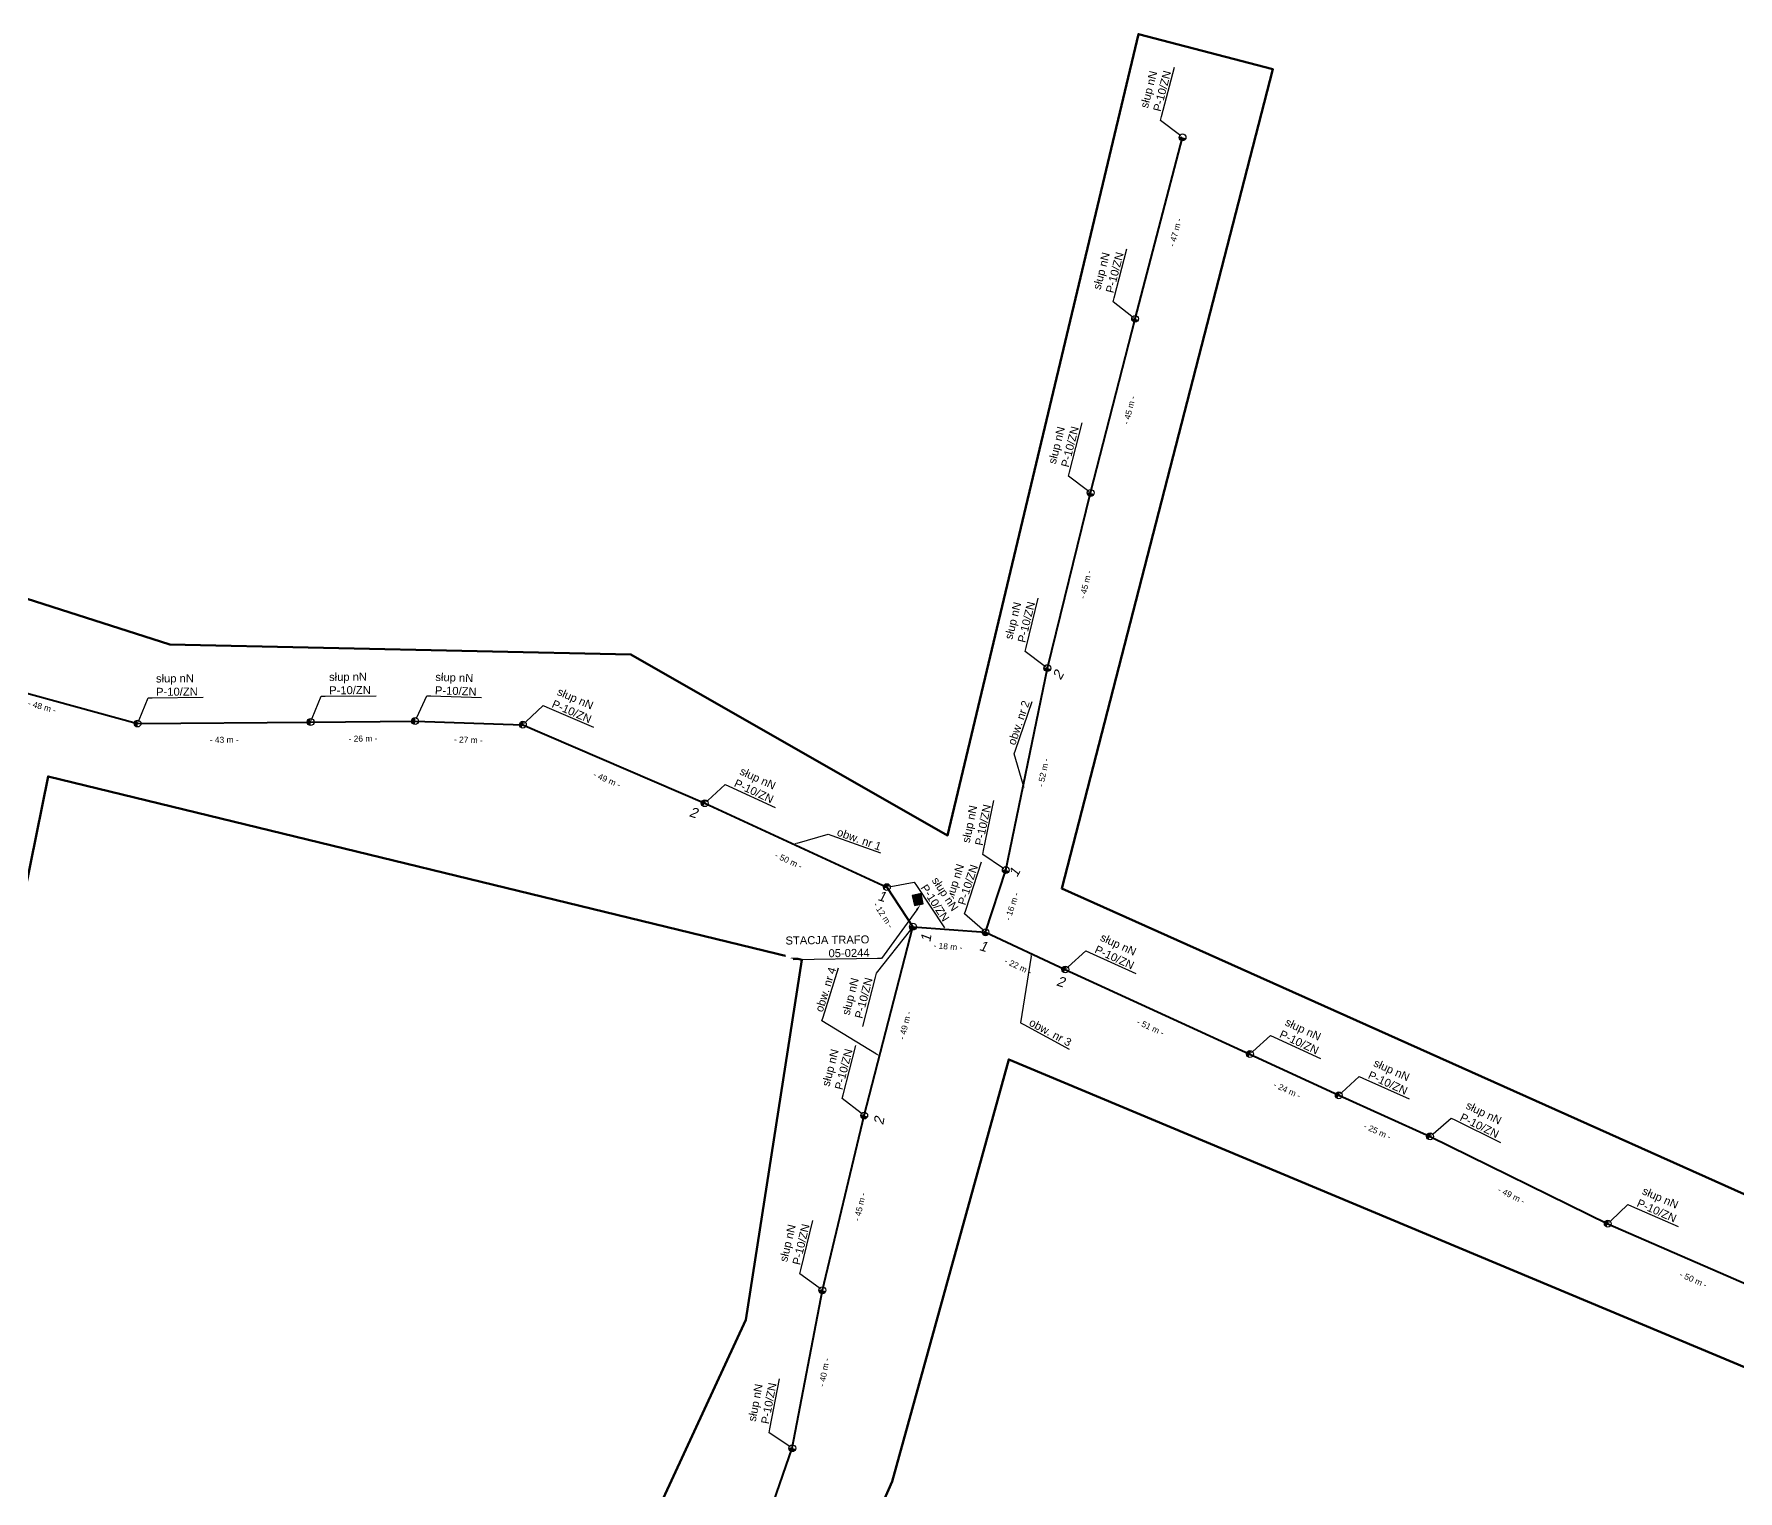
# Model space of a CAD drawing. Header units: metres. Extents: x 7531723 to 15066081, y 5784574 to 11569750.
# Drawn here: x 7534094.7 to 7534520.4, y 5785041.6 to 5785405.7 of the extents above; entities that cross this region are included whole.
import ezdxf
from ezdxf import colors
from ezdxf.entities.mleader import LeaderData, LeaderLine
from ezdxf.math import Vec2, Vec3

# ---------------------------------------------------------------- set-up
doc = ezdxf.new("R2010")
doc.units = ezdxf.units.M
for name, color, linetype, lineweight in [('!tele', 30, 'Continuous', 40), ('!trafo', 6, 'Continuous', 50), ('_MM LINIA Sn', 40, 'Continuous', 30), ('_numery', 7, 'Continuous', 40)]:
    doc.layers.add(name, color=color, linetype=linetype, lineweight=lineweight)
for name, color, linetype in [('!wymiary', 7, 'Continuous'), ('_MM opisy', 7, 'Continuous'), ('_MM slupy', 5, 'Continuous'), ('_mm trafo', 3, 'Continuous')]:
    doc.layers.add(name, color=color, linetype=linetype)
doc.layers.add('_arkusze model', color=7, linetype='Continuous', lineweight=50, plot=False)
doc.layers.get('0').off()
doc.styles.get("Standard").update_dxf_attribs({"font": 'arial.ttf'})
doc.dimstyles.new('opis linie', dxfattribs={"dimtxt": 1.5, "dimasz": 0.18, "dimexe": 0.18, "dimexo": 0.0625, "dimgap": 2.5, "dimtad": 4, "dimdec": 0, "dimzin": 0, "dimdsep": 46, "dimtxsty": 'Standard', "dimcen": 0.09, "dimse1": 1, "dimse2": 1, "dimsd1": 1, "dimsd2": 1, "dimclrt": 256, "dimadec": 0, "dimazin": 0, "dimtfac": 1, "dimtdec": 0, "dimtofl": 0, "dimtmove": 0, "dimatfit": 3, "dimfxl": 1, "dimtfill": 1, "dimtolj": 1, "dimtzin": 0, "dimarcsym": 0})

# ---------------------------------------------------------------- blocks, each defined once
blk = doc.blocks.new('trafo')
at = {"layer": '_mm trafo'}
h = blk.add_hatch(color=256, dxfattribs=at)
h.dxf.hatch_style = 1
h.paths.add_polyline_path([(-1.15, 1.02), (-0.52, -1.51), (1.64, -0.96), (1.01, 1.59)])
at = {"layer": '_MM LINIA Sn', "color": 2, "lineweight": 60}
for p, q in [((0.58, 0.02), (-0.43, 0.9)), ((-0.32, -0.23), (0.58, 0.02)), ((0.58, -0.92), (-0.32, -0.23)), ((0.55, -0.72), (0.41, -0.9)), ((0.41, -0.9), (0.58, -0.92)), ((0.58, -0.92), (0.55, -0.72))]:
    blk.add_line(p, q, dxfattribs=at)
at = {"layer": '_mm trafo', "flags": 128}
blk.add_lwpolyline([(-0.52, -1.52), (1.64, -0.96), (0.98, 1.58), (-1.17, 0.99), (-0.52, -1.52)], close=True, dxfattribs=at)
blk = doc.blocks.new('ZN')
at = {"layer": '_MM slupy', "transparency": 33554687}
h = blk.add_hatch(color=256, dxfattribs=at)
h.dxf.hatch_style = 1
h.paths.add_polyline_path([(0, -0.86), (0, 0.86, 1)])
at = {"layer": '_MM slupy'}
blk.add_circle((0, 0), 0.857, dxfattribs=at)
blk = doc.blocks.new('*D13')
at = {"layer": 'Defpoints', "color": 0}
for p in [(7534337.5, 5785196.76), (7534338.45, 5785196.45), (7534332.43, 5785181.24)]:
    blk.add_point(p, dxfattribs=at)
at = {"layer": '!wymiary', "insert": (7534339.02, 5785187.67), "char_height": 1.5, "attachment_point": 5, "rotation": 71.9001, "bg_fill": 3, "box_fill_scale": 1.1, "bg_fill_color": 9, "bg_fill_true_color": 13158600, "bg_fill_transparency": 0}
blk.add_mtext('\\A1;- 16 m -', dxfattribs=at)
blk = doc.blocks.new('*D14')
at = {"layer": 'Defpoints', "color": 0}
for p in [(7534347.9, 5785247.25), (7534348.88, 5785247.05), (7534337.5, 5785196.76)]:
    blk.add_point(p, dxfattribs=at)
at = {"layer": '!wymiary', "insert": (7534346.88, 5785221.14), "char_height": 1.5, "attachment_point": 5, "rotation": 78.3609, "bg_fill": 3, "box_fill_scale": 1.1, "bg_fill_color": 9, "bg_fill_true_color": 13158600, "bg_fill_transparency": 0}
blk.add_mtext('\\A1;- 52 m -', dxfattribs=at)
blk = doc.blocks.new('*D15')
at = {"layer": 'Defpoints', "color": 0}
for p in [(7534358.69, 5785291.02), (7534359.66, 5785290.78), (7534347.9, 5785247.25)]:
    blk.add_point(p, dxfattribs=at)
at = {"layer": '!wymiary', "insert": (7534357.43, 5785268.11), "char_height": 1.5, "attachment_point": 5, "rotation": 76.1518, "bg_fill": 3, "box_fill_scale": 1.1, "bg_fill_color": 9, "bg_fill_true_color": 13158600, "bg_fill_transparency": 0}
blk.add_mtext('\\A1;- 45 m -', dxfattribs=at)
blk = doc.blocks.new('*D16')
at = {"layer": 'Defpoints', "color": 0}
for p in [(7534369.82, 5785334.53), (7534370.79, 5785334.28), (7534358.69, 5785291.02)]:
    blk.add_point(p, dxfattribs=at)
at = {"layer": '!wymiary', "insert": (7534368.38, 5785311.72), "char_height": 1.5, "attachment_point": 5, "rotation": 75.6534, "bg_fill": 3, "box_fill_scale": 1.1, "bg_fill_color": 9, "bg_fill_true_color": 13158600, "bg_fill_transparency": 0}
blk.add_mtext('\\A1;- 45 m -', dxfattribs=at)
blk = doc.blocks.new('*D17')
at = {"layer": 'Defpoints', "color": 0}
for p in [(7534381.67, 5785379.88), (7534382.64, 5785379.62), (7534369.82, 5785334.53)]:
    blk.add_point(p, dxfattribs=at)
at = {"layer": '!wymiary', "insert": (7534379.86, 5785356.13), "char_height": 1.5, "attachment_point": 5, "rotation": 75.3468, "bg_fill": 3, "box_fill_scale": 1.1, "bg_fill_color": 9, "bg_fill_true_color": 13158600, "bg_fill_transparency": 0}
blk.add_mtext('\\A1;- 47 m -', dxfattribs=at)
blk = doc.blocks.new('*D24')
at = {"layer": 'Defpoints', "color": 0}
for p in [(7534284.14, 5785052.31), (7534285.09, 5785051.98), (7534269.38, 5785009.66)]:
    blk.add_point(p, dxfattribs=at)
at = {"layer": '!wymiary', "insert": (7534280.79, 5785029.59), "char_height": 1.5, "attachment_point": 5, "rotation": 70.909, "bg_fill": 3, "box_fill_scale": 1.1, "bg_fill_color": 9, "bg_fill_true_color": 13158600, "bg_fill_transparency": 0}
blk.add_mtext('\\A1;- 45 m -', dxfattribs=at)
blk = doc.blocks.new('*D25')
at = {"layer": 'Defpoints', "color": 0}
for p in [(7534291.67, 5785091.77), (7534292.65, 5785091.58), (7534284.14, 5785052.31)]:
    blk.add_point(p, dxfattribs=at)
at = {"layer": '!wymiary', "insert": (7534292.1, 5785071.24), "char_height": 1.5, "attachment_point": 5, "rotation": 79.1964, "bg_fill": 3, "box_fill_scale": 1.1, "bg_fill_color": 9, "bg_fill_true_color": 13158600, "bg_fill_transparency": 0}
blk.add_mtext('\\A1;- 40 m -', dxfattribs=at)
blk = doc.blocks.new('*D26')
at = {"layer": 'Defpoints', "color": 0}
for p in [(7534302.12, 5785135.44), (7534303.09, 5785135.21), (7534291.67, 5785091.77)]:
    blk.add_point(p, dxfattribs=at)
at = {"layer": '!wymiary', "insert": (7534301.04, 5785112.61), "char_height": 1.5, "attachment_point": 5, "rotation": 76.5425, "bg_fill": 3, "box_fill_scale": 1.1, "bg_fill_color": 9, "bg_fill_true_color": 13158600, "bg_fill_transparency": 0}
blk.add_mtext('\\A1;- 45 m -', dxfattribs=at)
blk = doc.blocks.new('*D27')
at = {"layer": 'Defpoints', "color": 0}
for p in [(7534314.31, 5785182.63), (7534315.28, 5785182.38), (7534302.12, 5785135.44)]:
    blk.add_point(p, dxfattribs=at)
at = {"layer": '!wymiary', "insert": (7534312.35, 5785157.97), "char_height": 1.5, "attachment_point": 5, "rotation": 75.5161, "bg_fill": 3, "box_fill_scale": 1.1, "bg_fill_color": 9, "bg_fill_true_color": 13158600, "bg_fill_transparency": 0}
blk.add_mtext('\\A1;- 49 m -', dxfattribs=at)
blk = doc.blocks.new('*D44')
at = {"layer": 'Defpoints', "color": 0}
for p in [(7534073.99, 5785246.16), (7534120.54, 5785233.4), (7534120.81, 5785234.37)]:
    blk.add_point(p, dxfattribs=at)
at = {"layer": '!wymiary', "insert": (7534096.67, 5785237.6), "char_height": 1.5, "attachment_point": 5, "rotation": 344.6742, "bg_fill": 3, "box_fill_scale": 1.1, "bg_fill_color": 9, "bg_fill_true_color": 13158600, "bg_fill_transparency": 0}
blk.add_mtext('\\A1;- 48 m -', dxfattribs=at)
blk = doc.blocks.new('*D45')
at = {"layer": 'Defpoints', "color": 0}
for p in [(7534120.54, 5785233.4), (7534163.79, 5785233.78), (7534163.79, 5785232.78)]:
    blk.add_point(p, dxfattribs=at)
at = {"layer": '!wymiary', "insert": (7534142.2, 5785229.33), "char_height": 1.5, "attachment_point": 5, "rotation": 0.5035, "bg_fill": 3, "box_fill_scale": 1.1, "bg_fill_color": 9, "bg_fill_true_color": 13158600, "bg_fill_transparency": 0}
blk.add_mtext('\\A1;- 43 m -', dxfattribs=at)
blk = doc.blocks.new('*D46')
at = {"layer": 'Defpoints', "color": 0}
for p in [(7534163.79, 5785233.78), (7534189.89, 5785234.01), (7534189.9, 5785233.01)]:
    blk.add_point(p, dxfattribs=at)
at = {"layer": '!wymiary', "insert": (7534176.88, 5785229.63), "char_height": 1.5, "attachment_point": 5, "rotation": 0.5069, "bg_fill": 3, "box_fill_scale": 1.1, "bg_fill_color": 9, "bg_fill_true_color": 13158600, "bg_fill_transparency": 0}
blk.add_mtext('\\A1;- 26 m -', dxfattribs=at)
blk = doc.blocks.new('*D47')
at = {"layer": 'Defpoints', "color": 0}
for p in [(7534189.89, 5785234.01), (7534216.79, 5785232.11), (7534216.83, 5785233.11)]:
    blk.add_point(p, dxfattribs=at)
at = {"layer": '!wymiary', "insert": (7534203.22, 5785229.31), "char_height": 1.5, "attachment_point": 5, "rotation": 358.0796, "bg_fill": 3, "box_fill_scale": 1.1, "bg_fill_color": 9, "bg_fill_true_color": 13158600, "bg_fill_transparency": 0}
blk.add_mtext('\\A1;- 27 m -', dxfattribs=at)
blk = doc.blocks.new('*D48')
at = {"layer": 'Defpoints', "color": 0}
for p in [(7534216.83, 5785233.11), (7534261.87, 5785212.57), (7534262.27, 5785213.49)]:
    blk.add_point(p, dxfattribs=at)
at = {"layer": '!wymiary', "insert": (7534237.85, 5785219.39), "char_height": 1.5, "attachment_point": 5, "rotation": 336.65, "bg_fill": 3, "box_fill_scale": 1.1, "bg_fill_color": 9, "bg_fill_true_color": 13158600, "bg_fill_transparency": 0}
blk.add_mtext('\\A1;- 49 m -', dxfattribs=at)
blk = doc.blocks.new('*D49')
at = {"layer": 'Defpoints', "color": 0}
for p in [(7534262.27, 5785213.49), (7534307.79, 5785192.51), (7534307.37, 5785191.6)]:
    blk.add_point(p, dxfattribs=at)
at = {"layer": '!wymiary', "insert": (7534283.24, 5785199.13), "char_height": 1.5, "attachment_point": 5, "rotation": 335.254, "bg_fill": 3, "box_fill_scale": 1.1, "bg_fill_color": 9, "bg_fill_true_color": 13158600, "bg_fill_transparency": 0}
blk.add_mtext('\\A1;- 50 m -', dxfattribs=at)
blk = doc.blocks.new('*D50')
at = {"layer": 'Defpoints', "color": 0}
for p in [(7534307.79, 5785192.51), (7534313.21, 5785181.9), (7534314.31, 5785182.63)]:
    blk.add_point(p, dxfattribs=at)
at = {"layer": '!wymiary', "insert": (7534306.91, 5785185.53), "char_height": 1.5, "attachment_point": 5, "rotation": 303.4216, "bg_fill": 3, "box_fill_scale": 1.1, "bg_fill_color": 9, "bg_fill_true_color": 13158600, "bg_fill_transparency": 0}
blk.add_mtext('\\A1;- 12 m -', dxfattribs=at)
blk = doc.blocks.new('*D51')
at = {"layer": 'Defpoints', "color": 0}
for p in [(7534314.31, 5785182.63), (7534332.35, 5785180.24), (7534332.43, 5785181.24)]:
    blk.add_point(p, dxfattribs=at)
at = {"layer": '!wymiary', "insert": (7534323.04, 5785177.68), "char_height": 1.5, "attachment_point": 5, "rotation": 355.5998, "bg_fill": 3, "box_fill_scale": 1.1, "bg_fill_color": 9, "bg_fill_true_color": 13158600, "bg_fill_transparency": 0}
blk.add_mtext('\\A1;- 18 m -', dxfattribs=at)
blk = doc.blocks.new('*D52')
at = {"layer": 'Defpoints', "color": 0}
for p in [(7534332.43, 5785181.24), (7534352.37, 5785171.93), (7534351.95, 5785171.03)]:
    blk.add_point(p, dxfattribs=at)
at = {"layer": '!wymiary', "insert": (7534340.6, 5785172.73), "char_height": 1.5, "attachment_point": 5, "rotation": 334.9963, "bg_fill": 3, "box_fill_scale": 1.1, "bg_fill_color": 9, "bg_fill_true_color": 13158600, "bg_fill_transparency": 0}
blk.add_mtext('\\A1;- 22 m -', dxfattribs=at)
blk = doc.blocks.new('*D53')
at = {"layer": 'Defpoints', "color": 0}
for p in [(7534352.37, 5785171.93), (7534398.1, 5785149.89), (7534398.51, 5785150.8)]:
    blk.add_point(p, dxfattribs=at)
at = {"layer": '!wymiary', "insert": (7534373.67, 5785157.49), "char_height": 1.5, "attachment_point": 5, "rotation": 335.3928, "bg_fill": 3, "box_fill_scale": 1.1, "bg_fill_color": 9, "bg_fill_true_color": 13158600, "bg_fill_transparency": 0}
blk.add_mtext('\\A1;- 51 m -', dxfattribs=at)
blk = doc.blocks.new('*D54')
at = {"layer": 'Defpoints', "color": 0}
for p in [(7534398.51, 5785150.8), (7534420.29, 5785139.58), (7534420.71, 5785140.49)]:
    blk.add_point(p, dxfattribs=at)
at = {"layer": '!wymiary', "insert": (7534407.82, 5785141.79), "char_height": 1.5, "attachment_point": 5, "rotation": 335.0831, "bg_fill": 3, "box_fill_scale": 1.1, "bg_fill_color": 9, "bg_fill_true_color": 13158600, "bg_fill_transparency": 0}
blk.add_mtext('\\A1;- 24 m -', dxfattribs=at)
blk = doc.blocks.new('*D55')
at = {"layer": 'Defpoints', "color": 0}
for p in [(7534420.71, 5785140.49), (7534443.1, 5785129.31), (7534443.51, 5785130.22)]:
    blk.add_point(p, dxfattribs=at)
at = {"layer": '!wymiary', "insert": (7534430.36, 5785131.47), "char_height": 1.5, "attachment_point": 5, "rotation": 335.7544, "bg_fill": 3, "box_fill_scale": 1.1, "bg_fill_color": 9, "bg_fill_true_color": 13158600, "bg_fill_transparency": 0}
blk.add_mtext('\\A1;- 25 m -', dxfattribs=at)
blk = doc.blocks.new('*D56')
at = {"layer": 'Defpoints', "color": 0}
for p in [(7534443.51, 5785130.22), (7534487.49, 5785107.51), (7534487.93, 5785108.4)]:
    blk.add_point(p, dxfattribs=at)
at = {"layer": '!wymiary', "insert": (7534463.84, 5785115.48), "char_height": 1.5, "attachment_point": 5, "rotation": 333.8399, "bg_fill": 3, "box_fill_scale": 1.1, "bg_fill_color": 9, "bg_fill_true_color": 13158600, "bg_fill_transparency": 0}
blk.add_mtext('\\A1;- 49 m -', dxfattribs=at)
blk = doc.blocks.new('*D57')
at = {"layer": 'Defpoints', "color": 0}
for p in [(7534487.93, 5785108.4), (7534533.7, 5785087.38), (7534534.1, 5785088.3)]:
    blk.add_point(p, dxfattribs=at)
at = {"layer": '!wymiary', "insert": (7534509.31, 5785094.44), "char_height": 1.5, "attachment_point": 5, "rotation": 336.4739, "bg_fill": 3, "box_fill_scale": 1.1, "bg_fill_color": 9, "bg_fill_true_color": 13158600, "bg_fill_transparency": 0}
blk.add_mtext('\\A1;- 50 m -', dxfattribs=at)
blk = doc.blocks.new('q')
at = {"layer": '_MM slupy'}
blk.add_blockref('ZN', (0, 0), dxfattribs=at)
at = {"layer": '_MM opisy'}
ml = blk.add_multileader_mtext('Standard', dxfattribs=at)
ml.set_content('\\pxql;słup nN\\PP-10/ZN', color=256)
ml.set_leader_properties()
ml.build(insert=Vec2(0, 0))
ml.multileader.update_dxf_attribs({"has_text_frame": 1, "text_left_attachment_type": 5, "text_right_attachment_type": 5, "dogleg_length": 1, "arrow_head_size": 1})
ctx = ml.context
ctx.base_point, ctx.char_height, ctx.arrow_head_size, ctx.landing_gap_size, ctx.plane_origin = Vec3(3.71, 6.41), 2, 1, 1, Vec3(1.72, -1.42)
ctx.left_attachment, ctx.right_attachment = 5, 5
notes = []
notes.append((ctx, [(0, (1, 1, 0), (2.71, 6.41), (1, 0), 1, [(0, [(0, 0), (2.71, 6.41)], 0, [])])]))
ctx.mtext.insert, ctx.mtext.flow_direction = Vec3(4.71, 12.21), 5
ctx.mtext.has_bg_fill, ctx.mtext.bg_color, ctx.mtext.bg_scale_factor, ctx.mtext.bg_transparency, ctx.mtext.use_window_bg_color = 1, -1023410175, 1, 0, 1
for ctx, leaders in notes:
    for number, flags, end, landing, length, lines in leaders:
        leader = LeaderData()
        leader.index, (leader.has_last_leader_line, leader.has_dogleg_vector, leader.attachment_direction) = number, flags
        leader.last_leader_point, leader.dogleg_vector, leader.dogleg_length = Vec3(end), Vec3(landing), length
        for number, points, colour, breaks in lines:
            line = LeaderLine()
            line.index, line.vertices, line.color, line.breaks = number, Vec3.list(points), colors.encode_raw_color(colour), breaks
            leader.lines.append(line)
        ctx.leaders.append(leader)

msp = doc.modelspace()

# ---------------------------------------------------------------- linework, layer by layer
at = {"layer": '!tele'}
for points in [[(7534332.43, 5785181.24), (7534337.5, 5785196.76), (7534347.9, 5785247.25), (7534358.69, 5785291.02), (7534369.82, 5785334.53), (7534381.67, 5785379.88)], [(7534102.77, 5784823.69), (7534138.87, 5784842.62), (7534178.36, 5784862.96), (7534218.65, 5784883.86), (7534238.37, 5784928.3), (7534254.97, 5784974.23), (7534269.38, 5785009.66), (7534284.14, 5785052.31), (7534291.67, 5785091.77), (7534302.12, 5785135.44), (7534314.31, 5785182.63)]]:
    msp.add_lwpolyline(points, dxfattribs=at)
at = {"layer": '!tele', "elevation": 140.78}
msp.add_lwpolyline([(7534073.99, 5785246.16), (7534120.54, 5785233.4), (7534163.79, 5785233.78), (7534189.89, 5785234.01), (7534216.83, 5785233.11), (7534262.27, 5785213.49), (7534307.79, 5785192.51), (7534314.31, 5785182.63), (7534332.43, 5785181.24), (7534352.37, 5785171.93), (7534398.51, 5785150.8), (7534420.71, 5785140.49), (7534443.51, 5785130.22), (7534487.93, 5785108.4), (7534534.1, 5785088.3), (7534578.45, 5785069.17), (7534624.98, 5785049.13), (7534637.37, 5785047.79)], dxfattribs=at)
at = {"layer": '!trafo'}
msp.add_lwpolyline([(7534063.44, 5784843.77), (7534094.16, 5784789.89), (7534227.75, 5784859.2), (7534309.11, 5785044.02), (7534338.24, 5785149.48), (7534627.47, 5785028.46), (7534635.59, 5785064.87), (7534351.5, 5785192.14), (7534404.24, 5785396.9), (7534370.65, 5785405.69), (7534322.94, 5785205.43), (7534243.84, 5785250.63), (7534128.64, 5785253.14), (7533922.74, 5785319.06), (7533902.33, 5785266.32), (7534062.41, 5785231.48), (7534040.13, 5785189.74), (7534089.41, 5785176.55), (7534098.2, 5785220.18), (7534286.53, 5785174.36), (7534272.53, 5785084.36), (7534198.2, 5784923.65)], close=True, dxfattribs=at)

# ---------------------------------------------------------------- block references
at = {"layer": '_arkusze model', "rotation": 357.3066721443945}
msp.add_blockref('trafo', (7534315.26, 5785189.38), dxfattribs=at)

# ---------------------------------------------------------------- next in the draw order: block references
for p, rotation in [((7534381.67, 5785379.88), 75.34677855847897), ((7534369.82, 5785334.53), 75.34677855847897), ((7534358.69, 5785291.02), 75.65339866197883), ((7534347.9, 5785247.25), 76.1517927939265), ((7534120.54, 5785233.4, 140.78), 0.5034881776841904), ((7534163.79, 5785233.78, 140.78), 0.5069125460376867), ((7534189.89, 5785234.01, 140.78), 358.0795843926979), ((7534216.83, 5785233.11, 140.78), 336.6500146578505), ((7534262.27, 5785213.49, 140.78), 335.2539978823328), ((7534332.43, 5785181.24), 71.90008444496775), ((7534352.37, 5785171.93, 140.78), 335.3928135500045), ((7534398.51, 5785150.8, 140.78), 335.0830975739058), ((7534302.12, 5785135.44), 75.51612008765687), ((7534487.93, 5785108.4, 140.78), 336.4739437182924), ((7534291.67, 5785091.77), 76.54248209770456), ((7534284.14, 5785052.31), 79.19635401563275)]:
    msp.add_blockref('q', p, dxfattribs=dict(rotation=rotation))

# ---------------------------------------------------------------- next in the draw order: leaders
at = {"layer": '_mm trafo', "color": 3}
ml = msp.add_multileader_mtext('Standard', dxfattribs=at)
ml.set_content('STACJA TRAFO\\P05-0244', color=3)
ml.set_leader_properties()
ml.build(insert=Vec2(0, 0))
ml.multileader.update_dxf_attribs({"has_text_frame": 1, "text_left_attachment_type": 5, "text_right_attachment_type": 5, "dogleg_length": 1, "arrow_head_size": 1.5})
ctx = ml.context
ctx.base_point, ctx.char_height, ctx.arrow_head_size, ctx.plane_origin, ctx.plane_x_axis, ctx.plane_y_axis = Vec3(7534280.77, 5785174.32), 2, 1.5, Vec3(7534319.4, 5785157.28), Vec3(0.999891, 0.014731), Vec3(-0.014731, 0.999891)
ctx.left_attachment, ctx.right_attachment, ctx.text_align_type, ctx.attachment_type = 5, 5, 2, 2
notes = []
notes.append((ctx, [(0, (1, 1, 0), (7534306.47, 5785174.7), (-0.999891, -0.014731), 1, [(0, [(7534316.16, 5785188.09)], 0, [])])]))
ctx.mtext.insert, ctx.mtext.text_direction, ctx.mtext.rotation, ctx.mtext.alignment, ctx.mtext.flow_direction = Vec3(7534303.39, 5785180.47), Vec3(0.999891, 0.014731), 6.129723, 3, 5
ctx.mtext.has_bg_fill, ctx.mtext.bg_color, ctx.mtext.bg_scale_factor, ctx.mtext.bg_transparency, ctx.mtext.use_window_bg_color = 1, -1073741824, 1, 0, 1
for ctx, leaders in notes:
    for number, flags, end, landing, length, lines in leaders:
        leader = LeaderData()
        leader.index, (leader.has_last_leader_line, leader.has_dogleg_vector, leader.attachment_direction) = number, flags
        leader.last_leader_point, leader.dogleg_vector, leader.dogleg_length = Vec3(end), Vec3(landing), length
        for number, points, colour, breaks in lines:
            line = LeaderLine()
            line.index, line.vertices, line.color, line.breaks = number, Vec3.list(points), colors.encode_raw_color(colour), breaks
            leader.lines.append(line)
        ctx.leaders.append(leader)

# ---------------------------------------------------------------- next in the draw order: block references
for p, rotation in [((7534337.5, 5785196.76), 78.36092286004276), ((7534420.71, 5785140.49, 140.78), 335.7543902657133)]:
    msp.add_blockref('q', p, dxfattribs=dict(rotation=rotation))

# ---------------------------------------------------------------- next in the draw order: dimensions: what is measured, and where the dimension line sits
at = {"layer": '!wymiary'}
for p1, p2, distance, picture, middle in [((7534073.99, 5785246.16), (7534120.54, 5785233.4), 1, '*D44', (7534096.67, 5785237.6)), ((7534269.38, 5785009.66), (7534284.14, 5785052.31), -1, '*D24', (7534280.79, 5785029.59))]:
    dim = msp.add_aligned_dim(p1=p1, p2=p2, distance=distance, dimstyle='opis linie', override={"dimpost": '- <> m -'}, dxfattribs=at)
    dim.commit()
    dim.dimension.update_dxf_attribs({"geometry": picture, "text_midpoint": middle})

# ---------------------------------------------------------------- next in the draw order: block references
for p, rotation in [((7534307.79, 5785192.51, 140.78), 303.4215794263746), ((7534443.51, 5785130.22, 140.78), 333.8398555924072)]:
    msp.add_blockref('q', p, dxfattribs=dict(rotation=rotation))

# ---------------------------------------------------------------- next in the draw order: dimensions: what is measured, and where the dimension line sits
for p1, p2, picture, middle in [((7534120.54, 5785233.4), (7534163.79, 5785233.78), '*D45', (7534142.2, 5785229.33)), ((7534332.43, 5785181.24), (7534337.5, 5785196.76), '*D13', (7534339.02, 5785187.67)), ((7534284.14, 5785052.31), (7534291.67, 5785091.77), '*D25', (7534292.1, 5785071.24))]:
    dim = msp.add_aligned_dim(p1=p1, p2=p2, distance=-1, dimstyle='opis linie', override={"dimpost": '- <> m -'}, dxfattribs=at)
    dim.commit()
    dim.dimension.update_dxf_attribs({"geometry": picture, "text_midpoint": middle})

# ---------------------------------------------------------------- next in the draw order: dimensions: what is measured, and where the dimension line sits
for p1, p2, picture, middle in [((7534337.5, 5785196.76), (7534347.9, 5785247.25), '*D14', (7534346.88, 5785221.14)), ((7534163.79, 5785233.78), (7534189.89, 5785234.01), '*D46', (7534176.88, 5785229.63)), ((7534291.67, 5785091.77), (7534302.12, 5785135.44), '*D26', (7534301.04, 5785112.61))]:
    dim = msp.add_aligned_dim(p1=p1, p2=p2, distance=-1, dimstyle='opis linie', override={"dimpost": '- <> m -'}, dxfattribs=at)
    dim.commit()
    dim.dimension.update_dxf_attribs({"geometry": picture, "text_midpoint": middle})

# ---------------------------------------------------------------- next in the draw order: texts
at = {"layer": '_numery', "oblique": 10}
msp.add_text('1', height=2.5, rotation=61.9716, dxfattribs=at).set_placement((7534340.31, 5785194.82))

# ---------------------------------------------------------------- next in the draw order: dimensions: what is measured, and where the dimension line sits
at = {"layer": '!wymiary'}
for p1, p2, picture, middle in [((7534347.9, 5785247.25), (7534358.69, 5785291.02), '*D15', (7534357.43, 5785268.11)), ((7534189.89, 5785234.01), (7534216.83, 5785233.11), '*D47', (7534203.22, 5785229.31)), ((7534302.12, 5785135.44), (7534314.31, 5785182.63), '*D27', (7534312.35, 5785157.97))]:
    dim = msp.add_aligned_dim(p1=p1, p2=p2, distance=-1, dimstyle='opis linie', override={"dimpost": '- <> m -'}, dxfattribs=at)
    dim.commit()
    dim.dimension.update_dxf_attribs({"geometry": picture, "text_midpoint": middle})

# ---------------------------------------------------------------- next in the draw order: leaders
at = {"layer": '_MM opisy', "color": 1}
ml = msp.add_multileader_mtext('Standard', dxfattribs=at)
ml.set_content('\\pxql;obw. nr 2', color=1)
ml.set_leader_properties()
ml.build(insert=Vec2(0, 0))
ml.multileader.update_dxf_attribs({"has_text_frame": 1, "text_left_attachment_type": 5, "text_right_attachment_type": 5, "dogleg_length": 1, "arrow_head_size": 1})
ctx = ml.context
ctx.base_point, ctx.char_height, ctx.arrow_head_size, ctx.landing_gap_size, ctx.plane_origin, ctx.plane_x_axis, ctx.plane_y_axis = Vec3(7534339.91, 5785226.75), 2, 1, 1, Vec3(7534358.28, 5785216.83), Vec3(0.322784, 0.946473), Vec3(-0.946473, 0.322784)
ctx.left_attachment, ctx.right_attachment = 5, 5
notes = []
notes.append((ctx, [(0, (1, 1, 0), (7534339.59, 5785225.8), (0.322784, 0.946473), 1, [(0, [(7534342.16, 5785217.17)], 0, [])])]))
ctx.mtext.insert, ctx.mtext.text_direction, ctx.mtext.flow_direction = Vec3(7534337.92, 5785228.48), Vec3(0.322784, 0.946473), 5
ctx.mtext.has_bg_fill, ctx.mtext.bg_color, ctx.mtext.bg_scale_factor, ctx.mtext.bg_transparency, ctx.mtext.use_window_bg_color = 1, -1023410175, 1, 0, 1
for ctx, leaders in notes:
    for number, flags, end, landing, length, lines in leaders:
        leader = LeaderData()
        leader.index, (leader.has_last_leader_line, leader.has_dogleg_vector, leader.attachment_direction) = number, flags
        leader.last_leader_point, leader.dogleg_vector, leader.dogleg_length = Vec3(end), Vec3(landing), length
        for number, points, colour, breaks in lines:
            line = LeaderLine()
            line.index, line.vertices, line.color, line.breaks = number, Vec3.list(points), colors.encode_raw_color(colour), breaks
            leader.lines.append(line)
        ctx.leaders.append(leader)

# ---------------------------------------------------------------- next in the draw order: texts
at = {"layer": '_numery', "oblique": 10}
for rotation, p in [(61.9716, (7534351.22, 5785244.12)), (79.382, (7534306.86, 5785132.98))]:
    msp.add_text('2', height=2.5, rotation=rotation, dxfattribs=at).set_placement(p)

# ---------------------------------------------------------------- next in the draw order: dimensions: what is measured, and where the dimension line sits
at = {"layer": '!wymiary'}
for p1, p2, picture, middle in [((7534358.69, 5785291.02), (7534369.82, 5785334.53), '*D16', (7534368.38, 5785311.72)), ((7534216.83, 5785233.11), (7534262.27, 5785213.49), '*D48', (7534237.85, 5785219.39))]:
    dim = msp.add_aligned_dim(p1=p1, p2=p2, distance=-1, dimstyle='opis linie', override={"dimpost": '- <> m -'}, dxfattribs=at)
    dim.commit()
    dim.dimension.update_dxf_attribs({"geometry": picture, "text_midpoint": middle})

# ---------------------------------------------------------------- next in the draw order: dimensions: what is measured, and where the dimension line sits
for p1, p2, picture, middle in [((7534369.82, 5785334.53), (7534381.67, 5785379.88), '*D17', (7534379.86, 5785356.13)), ((7534262.27, 5785213.49), (7534307.79, 5785192.51), '*D49', (7534283.24, 5785199.13))]:
    dim = msp.add_aligned_dim(p1=p1, p2=p2, distance=-1, dimstyle='opis linie', override={"dimpost": '- <> m -'}, dxfattribs=at)
    dim.commit()
    dim.dimension.update_dxf_attribs({"geometry": picture, "text_midpoint": middle})

# ---------------------------------------------------------------- next in the draw order: texts
at = {"layer": '_numery', "oblique": 10}
msp.add_text('2', height=2.5, rotation=343.0418, dxfattribs=at).set_placement((7534258.22, 5785210.26))

# ---------------------------------------------------------------- next in the draw order: dimensions: what is measured, and where the dimension line sits
at = {"layer": '!wymiary'}
dim = msp.add_linear_dim(base=(7534313.21, 5785181.9), p1=(7534307.79, 5785192.51), p2=(7534314.31, 5785182.63), angle=303.4216, dimstyle='opis linie', override={"dimpost": '- <> m -'}, dxfattribs=at)
dim.commit()
dim.dimension.update_dxf_attribs({"geometry": '*D50', "text_midpoint": (7534309.62, 5785187.33), "dimtype": 161})

# ---------------------------------------------------------------- next in the draw order: leaders
at = {"layer": '_MM opisy', "color": 1}
ml = msp.add_multileader_mtext('Standard', dxfattribs=at)
ml.set_content('\\pxql;obw. nr 1', color=1)
ml.set_leader_properties()
ml.build(insert=Vec2(0, 0))
ml.multileader.update_dxf_attribs({"has_text_frame": 1, "text_left_attachment_type": 5, "text_right_attachment_type": 5, "dogleg_length": 1, "arrow_head_size": 1})
ctx = ml.context
ctx.base_point, ctx.char_height, ctx.arrow_head_size, ctx.landing_gap_size, ctx.plane_origin, ctx.plane_x_axis, ctx.plane_y_axis = Vec3(7534294.04, 5785205.38), 2, 1, 1, Vec3(7534283.88, 5785187.15), Vec3(0.942055, -0.335458), Vec3(0.335458, 0.942055)
ctx.left_attachment, ctx.right_attachment = 5, 5
notes = []
notes.append((ctx, [(0, (1, 1, 0), (7534293.1, 5785205.72), (0.942055, -0.335458), 1, [(0, [(7534284.43, 5785203.26)], 0, [])])]))
ctx.mtext.insert, ctx.mtext.text_direction, ctx.mtext.flow_direction = Vec3(7534295.8, 5785207.35), Vec3(0.942055, -0.335458), 5
ctx.mtext.has_bg_fill, ctx.mtext.bg_color, ctx.mtext.bg_scale_factor, ctx.mtext.bg_transparency, ctx.mtext.use_window_bg_color = 1, -1023410175, 1, 0, 1
for ctx, leaders in notes:
    for number, flags, end, landing, length, lines in leaders:
        leader = LeaderData()
        leader.index, (leader.has_last_leader_line, leader.has_dogleg_vector, leader.attachment_direction) = number, flags
        leader.last_leader_point, leader.dogleg_vector, leader.dogleg_length = Vec3(end), Vec3(landing), length
        for number, points, colour, breaks in lines:
            line = LeaderLine()
            line.index, line.vertices, line.color, line.breaks = number, Vec3.list(points), colors.encode_raw_color(colour), breaks
            leader.lines.append(line)
        ctx.leaders.append(leader)

# ---------------------------------------------------------------- next in the draw order: texts
at = {"layer": '_numery', "oblique": 10}
msp.add_text('1', height=2.5, rotation=343.0418, dxfattribs=at).set_placement((7534305.31, 5785189.33))

# ---------------------------------------------------------------- next in the draw order: dimensions: what is measured, and where the dimension line sits
at = {"layer": '!wymiary'}
dim = msp.add_aligned_dim(p1=(7534314.31, 5785182.63), p2=(7534332.43, 5785181.24), distance=-1, dimstyle='opis linie', override={"dimpost": '- <> m -'}, dxfattribs=at)
dim.commit()
dim.dimension.update_dxf_attribs({"geometry": '*D51', "text_midpoint": (7534323.04, 5785177.68)})

# ---------------------------------------------------------------- next in the draw order: block references
at = {"layer": '_MM slupy', "rotation": 75.51612008765687}
msp.add_blockref('ZN', (7534314.31, 5785182.63), dxfattribs=at)

# ---------------------------------------------------------------- next in the draw order: dimensions: what is measured, and where the dimension line sits
at = {"layer": '!wymiary'}
dim = msp.add_aligned_dim(p1=(7534332.43, 5785181.24), p2=(7534352.37, 5785171.93), distance=-1, dimstyle='opis linie', override={"dimpost": '- <> m -'}, dxfattribs=at)
dim.commit()
dim.dimension.update_dxf_attribs({"geometry": '*D52', "text_midpoint": (7534340.6, 5785172.73)})

# ---------------------------------------------------------------- next in the draw order: texts
at = {"layer": '_numery', "oblique": 10}
msp.add_text('1', height=2.5, rotation=343.0418, dxfattribs=at).set_placement((7534330.68, 5785176.84))

# ---------------------------------------------------------------- next in the draw order: dimensions: what is measured, and where the dimension line sits
at = {"layer": '!wymiary'}
dim = msp.add_aligned_dim(p1=(7534352.37, 5785171.93), p2=(7534398.51, 5785150.8), distance=-1, dimstyle='opis linie', override={"dimpost": '- <> m -'}, dxfattribs=at)
dim.commit()
dim.dimension.update_dxf_attribs({"geometry": '*D53', "text_midpoint": (7534373.67, 5785157.49)})

# ---------------------------------------------------------------- next in the draw order: leaders
at = {"layer": '_MM opisy'}
ml = msp.add_multileader_mtext('Standard', dxfattribs=at)
ml.set_content('\\pxql;słup nN\\PP-10/ZN', color=256)
ml.set_leader_properties()
ml.build(insert=Vec2(0, 0))
ml.multileader.update_dxf_attribs({"has_text_frame": 1, "text_left_attachment_type": 5, "text_right_attachment_type": 5, "dogleg_length": 1, "arrow_head_size": 1})
ctx = ml.context
ctx.base_point, ctx.char_height, ctx.arrow_head_size, ctx.landing_gap_size, ctx.plane_origin, ctx.plane_x_axis, ctx.plane_y_axis = Vec3(7534301.85, 5785158.45), 2, 1, 1, Vec3(7534316.11, 5785183.94), Vec3(0.250108, 0.968218), Vec3(-0.968218, 0.250108)
ctx.left_attachment, ctx.right_attachment = 5, 5
notes = []
notes.append((ctx, [(0, (1, 1, 0), (7534305.09, 5785170.99), (-0.250108, -0.968218), 1, [(0, [(7534314.31, 5785182.63)], 0, [])])]))
ctx.mtext.insert, ctx.mtext.text_direction, ctx.mtext.flow_direction = Vec3(7534296.48, 5785160.86), Vec3(0.250108, 0.968218), 5
ctx.mtext.has_bg_fill, ctx.mtext.bg_color, ctx.mtext.bg_scale_factor, ctx.mtext.bg_transparency, ctx.mtext.use_window_bg_color = 1, -1023410175, 1, 0, 1
for ctx, leaders in notes:
    for number, flags, end, landing, length, lines in leaders:
        leader = LeaderData()
        leader.index, (leader.has_last_leader_line, leader.has_dogleg_vector, leader.attachment_direction) = number, flags
        leader.last_leader_point, leader.dogleg_vector, leader.dogleg_length = Vec3(end), Vec3(landing), length
        for number, points, colour, breaks in lines:
            line = LeaderLine()
            line.index, line.vertices, line.color, line.breaks = number, Vec3.list(points), colors.encode_raw_color(colour), breaks
            leader.lines.append(line)
        ctx.leaders.append(leader)

# ---------------------------------------------------------------- next in the draw order: texts
at = {"layer": '_numery', "oblique": 10}
msp.add_text('1', height=2.5, rotation=79.382, dxfattribs=at).set_placement((7534318.61, 5785178.64))

# ---------------------------------------------------------------- next in the draw order: dimensions: what is measured, and where the dimension line sits
at = {"layer": '!wymiary'}
dim = msp.add_aligned_dim(p1=(7534398.51, 5785150.8), p2=(7534420.71, 5785140.49), distance=-1, dimstyle='opis linie', override={"dimpost": '- <> m -'}, dxfattribs=at)
dim.commit()
dim.dimension.update_dxf_attribs({"geometry": '*D54', "text_midpoint": (7534407.82, 5785141.79)})

# ---------------------------------------------------------------- next in the draw order: leaders
at = {"layer": '_MM opisy', "color": 1}
ml = msp.add_multileader_mtext('Standard', dxfattribs=at)
ml.set_content('\\pxql;obw. nr 3', color=1)
ml.set_leader_properties()
ml.build(insert=Vec2(0, 0))
ml.multileader.update_dxf_attribs({"has_text_frame": 1, "text_left_attachment_type": 5, "text_right_attachment_type": 5, "dogleg_length": 1, "arrow_head_size": 1})
ctx = ml.context
ctx.base_point, ctx.char_height, ctx.arrow_head_size, ctx.landing_gap_size, ctx.plane_origin, ctx.plane_x_axis, ctx.plane_y_axis = Vec3(7534342.02, 5785158.15), 2, 1, 1, Vec3(7534336.54, 5785152.21), Vec3(0.879968, -0.475033), Vec3(0.475033, 0.879968)
ctx.left_attachment, ctx.right_attachment = 5, 5
notes = []
notes.append((ctx, [(0, (1, 1, 0), (7534341.14, 5785158.63), (0.879968, -0.475033), 1, [(0, [(7534343.96, 5785176.24), (7534341.14, 5785158.63)], 0, [])])]))
ctx.mtext.insert, ctx.mtext.text_direction, ctx.mtext.flow_direction = Vec3(7534344.06, 5785159.83), Vec3(0.879968, -0.475033), 5
ctx.mtext.has_bg_fill, ctx.mtext.bg_color, ctx.mtext.bg_scale_factor, ctx.mtext.bg_transparency, ctx.mtext.use_window_bg_color = 1, -1023410175, 1, 0, 1
ml = msp.add_multileader_mtext('Standard', dxfattribs=at)
ml.set_content('\\pxql;obw. nr 4', color=1)
ml.set_leader_properties()
ml.build(insert=Vec2(0, 0))
ml.multileader.update_dxf_attribs({"has_text_frame": 1, "text_left_attachment_type": 5, "text_right_attachment_type": 5, "dogleg_length": 1, "arrow_head_size": 1})
ctx = ml.context
ctx.base_point, ctx.char_height, ctx.arrow_head_size, ctx.landing_gap_size, ctx.plane_origin, ctx.plane_x_axis, ctx.plane_y_axis = Vec3(7534291.83, 5785160.05), 2, 1, 1, Vec3(7534323.12, 5785150.26), Vec3(0.297538, 0.95471), Vec3(-0.95471, 0.297538)
ctx.left_attachment, ctx.right_attachment = 5, 5
notes.append((ctx, [(0, (1, 1, 0), (7534291.54, 5785159.1), (0.297538, 0.95471), 1, [(0, [(7534306.08, 5785150.25)], 0, [])])]))
ctx.mtext.insert, ctx.mtext.text_direction, ctx.mtext.flow_direction = Vec3(7534289.81, 5785161.73), Vec3(0.297538, 0.95471), 5
ctx.mtext.has_bg_fill, ctx.mtext.bg_color, ctx.mtext.bg_scale_factor, ctx.mtext.bg_transparency, ctx.mtext.use_window_bg_color = 1, -1023410175, 1, 0, 1
for ctx, leaders in notes:
    for number, flags, end, landing, length, lines in leaders:
        leader = LeaderData()
        leader.index, (leader.has_last_leader_line, leader.has_dogleg_vector, leader.attachment_direction) = number, flags
        leader.last_leader_point, leader.dogleg_vector, leader.dogleg_length = Vec3(end), Vec3(landing), length
        for number, points, colour, breaks in lines:
            line = LeaderLine()
            line.index, line.vertices, line.color, line.breaks = number, Vec3.list(points), colors.encode_raw_color(colour), breaks
            leader.lines.append(line)
        ctx.leaders.append(leader)

# ---------------------------------------------------------------- next in the draw order: texts
at = {"layer": '_numery', "oblique": 10}
msp.add_text('2', height=2.5, rotation=343.0418, dxfattribs=at).set_placement((7534349.97, 5785167.99))

# ---------------------------------------------------------------- next in the draw order: dimensions: what is measured, and where the dimension line sits
at = {"layer": '!wymiary'}
dim = msp.add_aligned_dim(p1=(7534420.71, 5785140.49), p2=(7534443.51, 5785130.22), distance=-1, dimstyle='opis linie', override={"dimpost": '- <> m -'}, dxfattribs=at)
dim.commit()
dim.dimension.update_dxf_attribs({"geometry": '*D55', "text_midpoint": (7534430.36, 5785131.47)})

# ---------------------------------------------------------------- next in the draw order: dimensions: what is measured, and where the dimension line sits
dim = msp.add_aligned_dim(p1=(7534443.51, 5785130.22), p2=(7534487.93, 5785108.4), distance=-1, dimstyle='opis linie', override={"dimpost": '- <> m -'}, dxfattribs=at)
dim.commit()
dim.dimension.update_dxf_attribs({"geometry": '*D56', "text_midpoint": (7534463.84, 5785115.48)})

# ---------------------------------------------------------------- next in the draw order: dimensions: what is measured, and where the dimension line sits
dim = msp.add_aligned_dim(p1=(7534487.93, 5785108.4), p2=(7534534.1, 5785088.3), distance=-1, dimstyle='opis linie', override={"dimpost": '- <> m -'}, dxfattribs=at)
dim.commit()
dim.dimension.update_dxf_attribs({"geometry": '*D57', "text_midpoint": (7534509.31, 5785094.44)})

doc.saveas('drawing.dxf')
